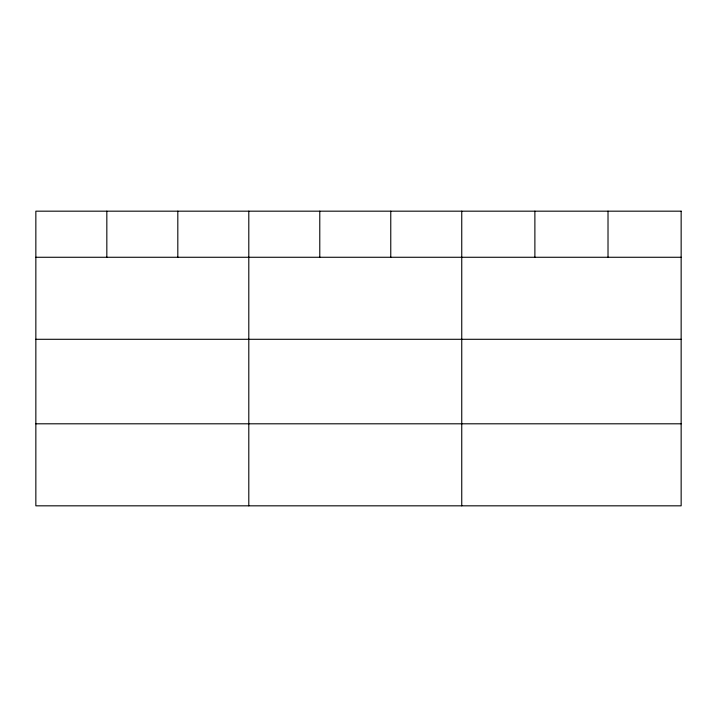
<?xml version="1.0" encoding="UTF-8"?>
<svg xmlns="http://www.w3.org/2000/svg" width="717" height="717" viewBox="0 0 717 717"><rect width="100%" height="100%" fill="white"/><g stroke="black" fill="none" stroke-linecap="round" stroke-linejoin="round"><path stroke-width="1.08" d="M35.85 257.269L681.15 257.269M35.85 339.293L681.15 339.293M35.85 423.801L681.15 423.801M608.016 211.174L608.016 257.269M534.882 211.174L534.882 257.269M461.748 211.174L461.748 505.826M390.765 211.174L390.765 257.269M319.782 211.174L319.782 257.269M248.799 211.174L248.799 505.826M177.816 211.174L177.816 257.269M106.833 211.174L106.833 257.269M681.15 211.174L35.85 211.174L35.85 505.826L681.15 505.826L681.15 211.174"/></g></svg>
